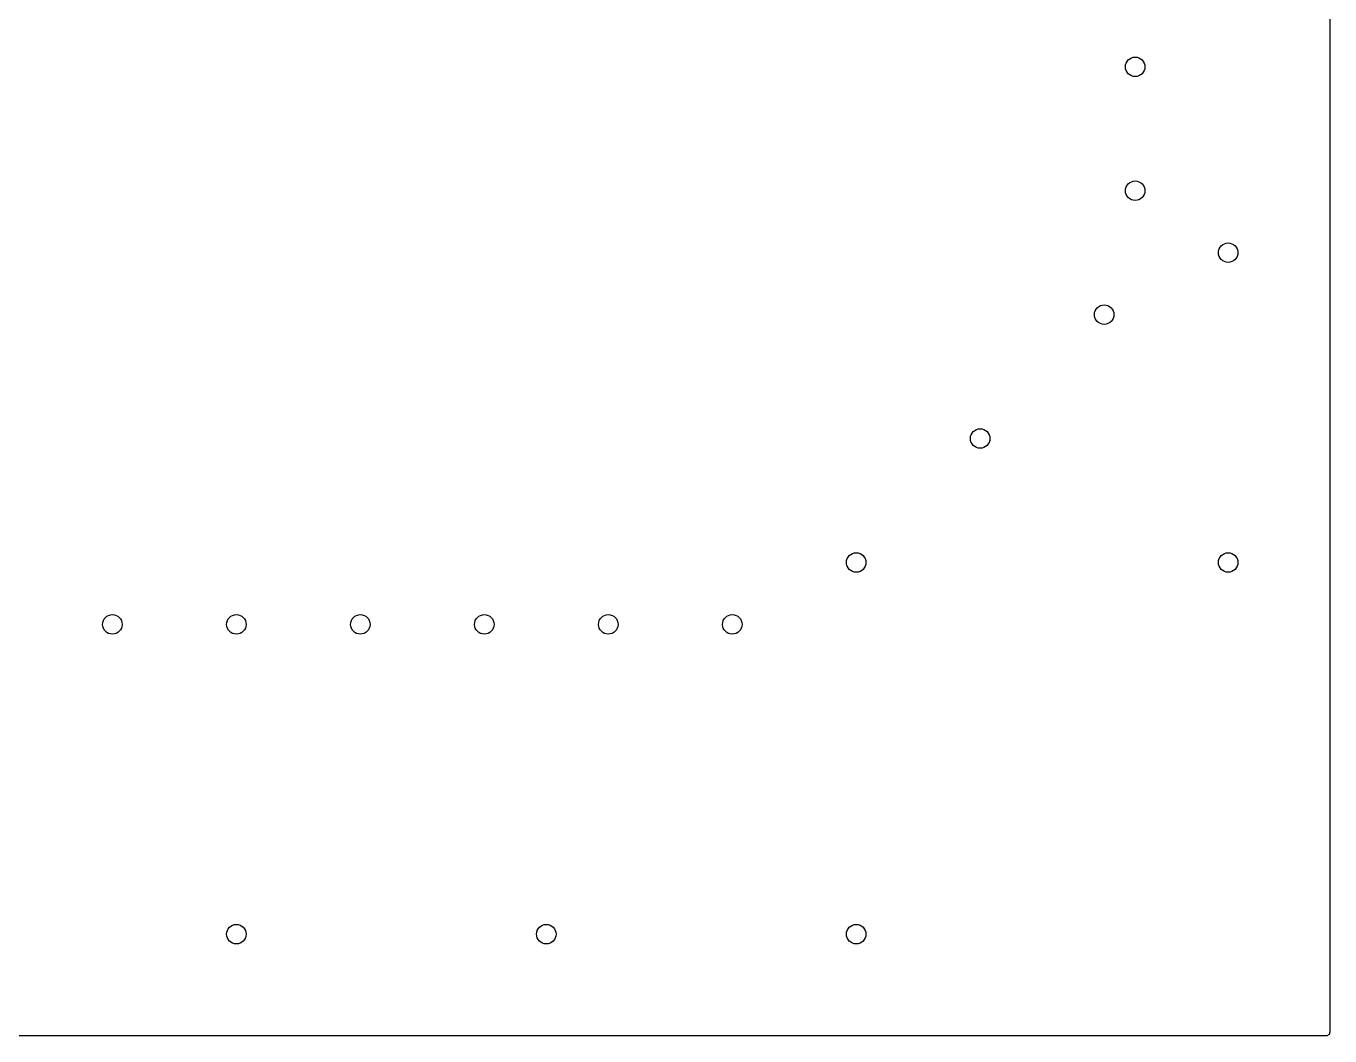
# Model space of a CAD drawing. Extents: x 2.37 to 5.13, y -5.38 to -2.62.
# Drawn here: x 4.08 to 5.132, y -5.382 to -4.567 of the extents above; entities that cross this region are included whole.
import ezdxf

# ---------------------------------------------------------------- set-up
doc = ezdxf.new("R2010")
doc.units = 0
doc.header["$MEASUREMENT"] = 0
doc.layers.add('BLACK', color=7, linetype='CONTINUOUS')

msp = doc.modelspace()

# ---------------------------------------------------------------- linework, layer by layer
at = {"layer": 'BLACK', "linetype": 'CONTINUOUS'}
for p, q in [((5.13211, -2.62081), (5.13211, -5.37919)), ((5.12919, -5.38211), (2.37081, -5.38211)), ((5.1297, -5.38206), (5.12919, -5.38211)), ((5.13142, -5.38107), (5.1297, -5.38206)), ((5.13211, -5.37919), (5.13142, -5.38107))]:
    msp.add_line(p, q, dxfattribs=at)
at = {"layer": 'BLACK'}
for centre in [(4.975, -4.6), (4.975, -4.7), (5.05, -4.75), (4.95, -4.8), (4.85, -4.9), (4.75, -5), (5.05, -5), (4.15, -5.05), (4.25, -5.05), (4.35, -5.05), (4.45, -5.05), (4.55, -5.05), (4.65, -5.05), (4.25, -5.3), (4.5, -5.3), (4.75, -5.3)]:
    msp.add_circle(centre, 0.00787, dxfattribs=at)

doc.saveas('drawing.dxf')
